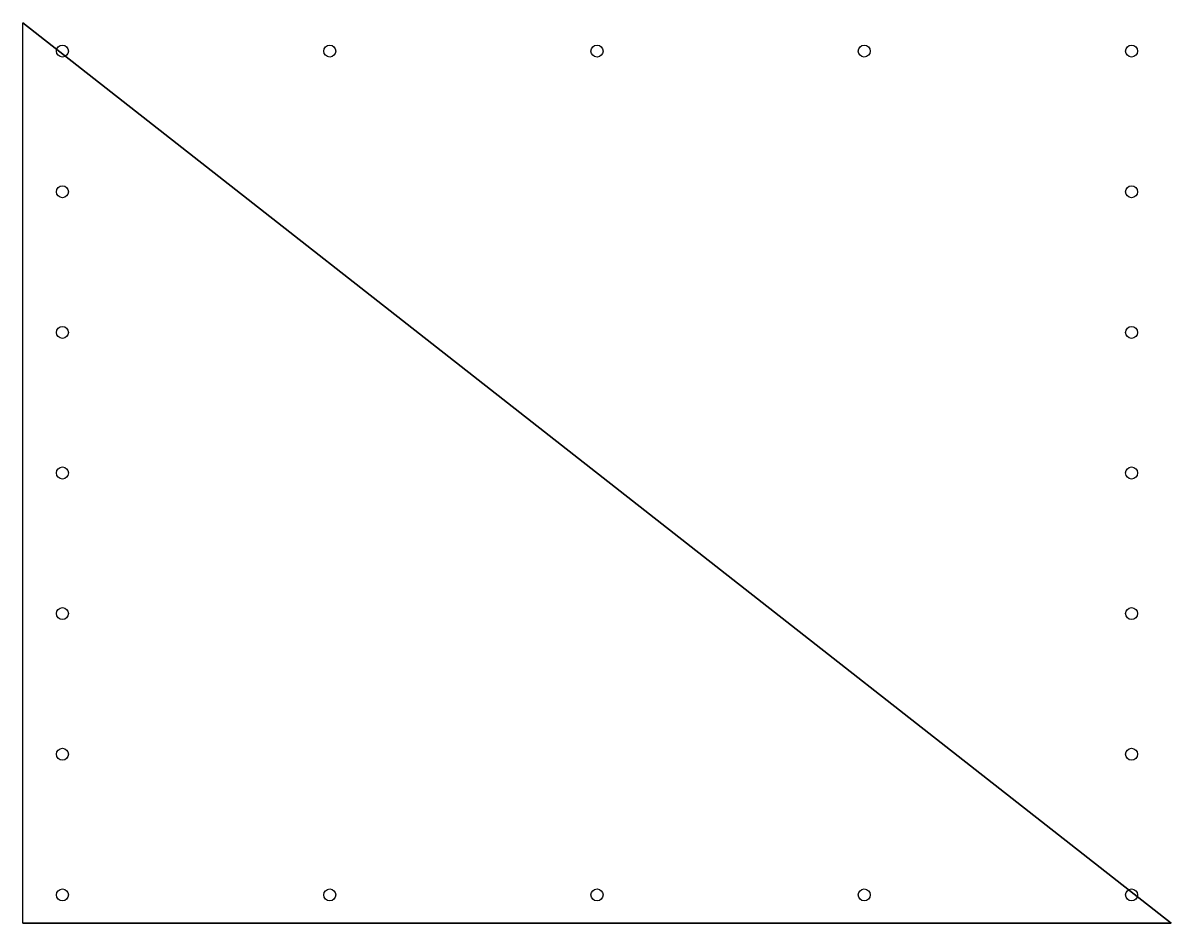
# Model space of a CAD drawing. Extents: x -3 to 303, y 0 to 240.
import ezdxf

# ---------------------------------------------------------------- set-up
doc = ezdxf.new("R2010")
doc.units = 0

msp = doc.modelspace()

# ---------------------------------------------------------------- linework, layer by layer
at = {"layer": 'layer0'}
for points in [[(303, 0, 0), (-3, 0, 0), (-3, 240, 0), (-3, 240, 0), (303, 0, 0)], [(303, 0, 3), (-3, 0, 3), (303, 0, 3), (-3, 240, 3), (-3, 240, 3)]]:
    msp.add_polyline3d(points, dxfattribs=at)
for centre in [(7.5, 232.5), (7.5, 232.5, 3), (78.75, 232.5), (78.75, 232.5), (150, 232.5), (150, 232.5), (221.25, 232.5), (221.25, 232.5), (292.5, 232.5), (292.5, 232.5, 3), (7.5, 195), (7.5, 195, 3), (292.5, 195), (292.5, 195, 3), (7.5, 157.5), (7.5, 157.5, 3), (292.5, 157.5), (292.5, 157.5, 3), (7.5, 120), (7.5, 120, 3), (292.5, 120), (292.5, 120, 3), (7.5, 82.5), (7.5, 82.5, 3), (292.5, 82.5), (292.5, 82.5, 3), (7.5, 45), (7.5, 45, 3), (292.5, 45), (292.5, 45, 3), (7.5, 7.5), (7.5, 7.5, 3), (78.75, 7.5, -3), (78.75, 7.5), (150, 7.5), (150, 7.5, 3), (221.25, 7.5), (221.25, 7.5, 3), (292.5, 7.5), (292.5, 7.5, 3)]:
    msp.add_circle(centre, 1.6, dxfattribs=at)

doc.saveas('drawing.dxf')
